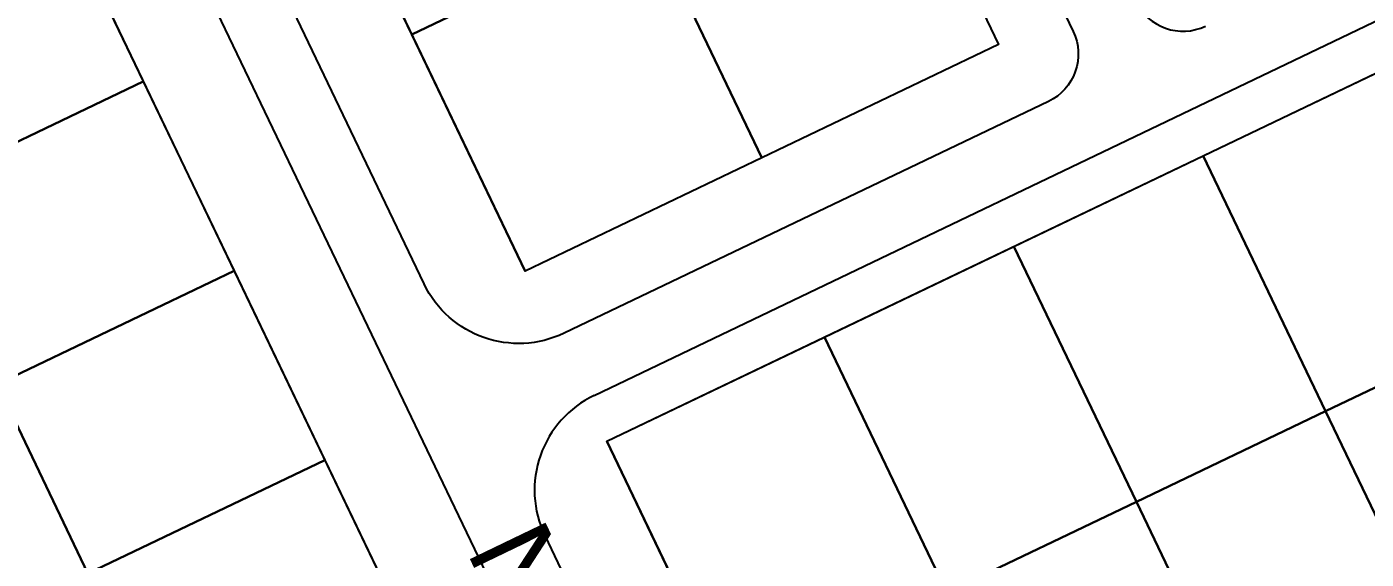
# Model space of a CAD drawing. Header units: metres. Extents: x 678805 to 1359287, y 2747329 to 5497370.
# Drawn here: x 679663.4 to 679791, y 2748791.7 to 2748842.5 of the extents above; entities that cross this region are included whole.
import ezdxf

# ---------------------------------------------------------------- set-up
doc = ezdxf.new("R2010")
doc.units = ezdxf.units.M
for name, color, linetype in [('00_XREF_TWQ_URBAN CONTEXT', 7, 'Continuous'), ('XREF_MON_EIT SUPPORT$0$01-TX-NOM Carrers_1-2000', 8, 'Continuous'), ('XREF_MON_EIT SUPPORT$0$L-Límite Acera', 9, 'Continuous'), ('XREF_MON_EIT SUPPORT$0$L-Límite Parcela', 5, 'Continuous'), ('XREF_MON_URBAN CONTEXT$0$Parcel', 7, 'Continuous'), ('XREF_MON_URBAN CONTEXT$0$XREF_MON_EIT SUPPORT', 7, 'Continuous')]:
    doc.layers.add(name, color=color, linetype=linetype)
doc.styles.add('XREF_MON_EIT SUPPORT$0$Standard', font='arial.ttf')

# ---------------------------------------------------------------- blocks, each defined once
blk = doc.blocks.new('XREF_MON_EIT SUPPORT')
at = {"layer": 'XREF_MON_EIT SUPPORT$0$L-Límite Acera'}
for p, q in [((679589.67, 2749035.55), (679727.26, 2748748.33)), ((680014.32, 2748949.52), (679717.42, 2748807.29)), ((679712.72, 2748793.96), (679733.62, 2748750.36))]:
    blk.add_line(p, q, dxfattribs=at)
blk.add_lwpolyline([(679656.68, 2749064.06), (679763.05, 2748842.01, -0.414214), (679760.7, 2748835.34), (679714.57, 2748813.25, -0.414213), (679701.23, 2748817.94), (679599.18, 2749030.98, -0.414213), (679603.88, 2749044.31), (679650.01, 2749066.41)], format="xyb", dxfattribs=at)
for centre, radius, start, end in [((679773.51, 2748847.03), 5, 205.5961, 295.596), ((679721.74, 2748798.28), 10, 115.596, 205.5962)]:
    blk.add_arc(centre, radius, start, end, dxfattribs=at)
at = {"layer": 'XREF_MON_EIT SUPPORT$0$L-Límite Parcela'}
for points in [[(679650.09, 2749061.73), (679755.94, 2748840.77)], [(679605, 2749040.12), (679710.85, 2748819.17)], [(679579.43, 2749035.64), (679719.84, 2748742.53)], [(679718.62, 2748802.94), (680012.63, 2748943.77)], [(679755.94, 2748840.77), (679710.85, 2748819.17)], [(679779.95, 2748832.31), (679779.95, 2748832.31)], [(679763.72, 2748824.54), (679763.72, 2748824.54)], [(679718.62, 2748802.94), (679742.38, 2748753.33)]]:
    blk.add_lwpolyline(points, dxfattribs=at)
at = {"layer": 'XREF_MON_EIT SUPPORT$0$01-TX-NOM Carrers_1-2000', "ltscale": 0.3, "style": 'XREF_MON_EIT SUPPORT$0$Standard'}
blk.add_text('No. 404', height=8, rotation=295.7375, dxfattribs=at).set_placement((679705.19, 2748792.54))
blk = doc.blocks.new('XREF_MON_URBAN CONTEXT')
at = {"layer": 'XREF_MON_URBAN CONTEXT$0$Parcel'}
for points in [[(679722.59, 2748852.52), (679700.05, 2748841.72), (679691.4, 2748859.75), (679713.95, 2748870.55), (679722.59, 2748852.52)], [(679733.39, 2748829.97), (679722.59, 2748852.52), (679745.14, 2748863.32), (679755.94, 2748840.77), (679733.39, 2748829.97)], [(679674.47, 2748837.23), (679651.93, 2748826.43), (679643.29, 2748844.46), (679665.83, 2748855.26), (679674.47, 2748837.23)], [(679733.39, 2748829.97), (679710.85, 2748819.17), (679700.05, 2748841.72), (679722.59, 2748852.52), (679733.39, 2748829.97)], [(679805.14, 2748814.44), (679787.1, 2748805.8), (679775.44, 2748830.15), (679793.48, 2748838.79), (679805.14, 2748814.44)], [(679683.12, 2748819.19), (679660.57, 2748808.39), (679651.93, 2748826.43), (679674.47, 2748837.23), (679683.12, 2748819.19)], [(679787.1, 2748805.8), (679769.07, 2748797.16), (679757.4, 2748821.51), (679775.44, 2748830.15), (679787.1, 2748805.8)], [(679769.07, 2748797.16), (679751.03, 2748788.52), (679739.37, 2748812.87), (679757.4, 2748821.51), (679769.07, 2748797.16)], [(679691.76, 2748801.15), (679669.21, 2748790.35), (679660.57, 2748808.39), (679683.12, 2748819.19), (679691.76, 2748801.15)], [(679817.24, 2748789.19), (679799.2, 2748780.55), (679787.1, 2748805.8), (679805.14, 2748814.44), (679817.24, 2748789.19)], [(679751.03, 2748788.52), (679730.29, 2748778.58), (679718.62, 2748802.94), (679739.37, 2748812.87), (679751.03, 2748788.52)], [(679669.21, 2748790.35), (679646.66, 2748779.55), (679638.02, 2748797.59), (679660.57, 2748808.39), (679669.21, 2748790.35)], [(679799.2, 2748780.55), (679781.16, 2748771.91), (679769.07, 2748797.16), (679787.1, 2748805.8), (679799.2, 2748780.55)], [(679700.4, 2748783.12), (679677.85, 2748772.32), (679669.21, 2748790.35), (679691.76, 2748801.15), (679700.4, 2748783.12)], [(679781.16, 2748771.91), (679763.13, 2748763.27), (679751.03, 2748788.52), (679769.07, 2748797.16), (679781.16, 2748771.91)]]:
    blk.add_lwpolyline(points, close=True, dxfattribs=at)
at = {"layer": 'XREF_MON_URBAN CONTEXT$0$XREF_MON_EIT SUPPORT'}
blk.add_blockref('XREF_MON_EIT SUPPORT', (0, 0), dxfattribs=at)

msp = doc.modelspace()

# ---------------------------------------------------------------- block references
at = {"layer": '00_XREF_TWQ_URBAN CONTEXT'}
msp.add_blockref('XREF_MON_URBAN CONTEXT', (0, 0), dxfattribs=at)

doc.saveas('drawing.dxf')
